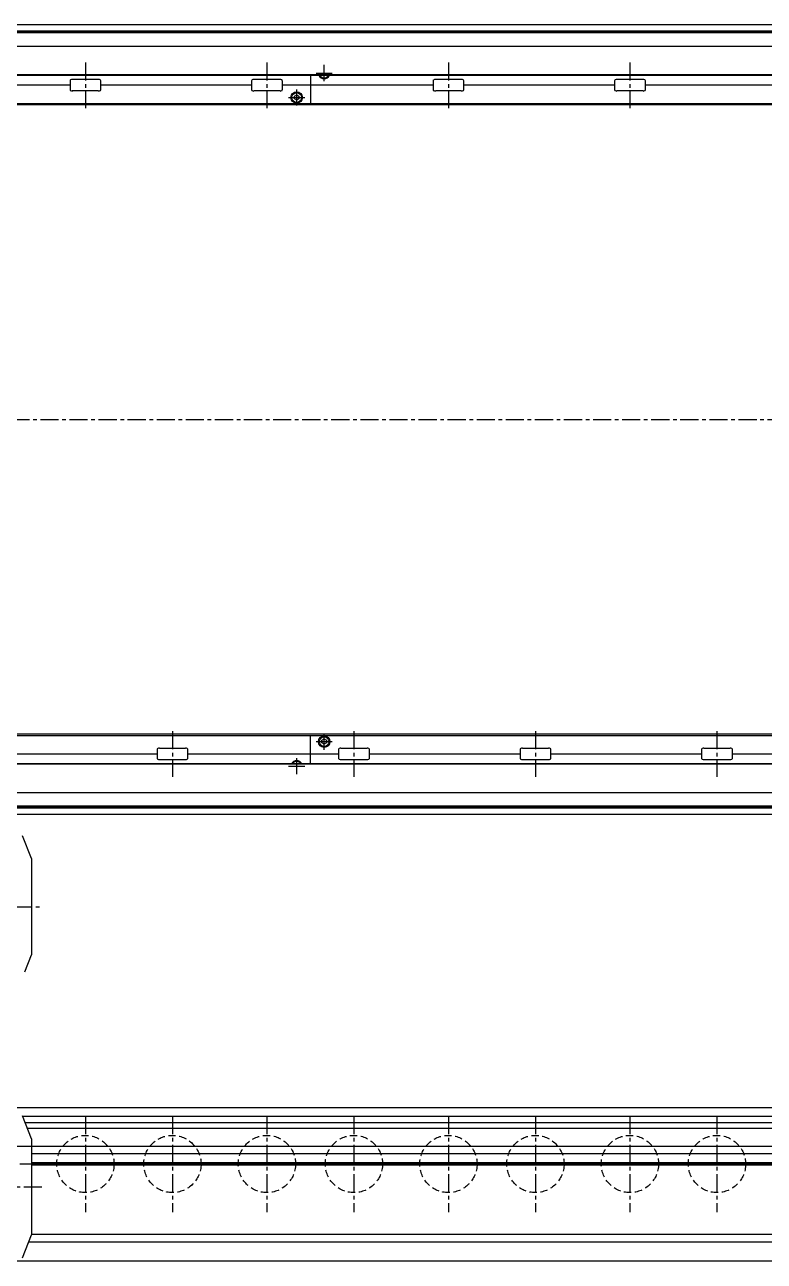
# Model space of a CAD drawing. Extents: x -10 to 5125, y -8 to 1201.
# Drawn here: x 676 to 1322, y 68 to 1148 of the extents above; entities that cross this region are included whole.
import ezdxf

# ---------------------------------------------------------------- set-up
doc = ezdxf.new("R2010")
doc.units = 0
doc.header["$LTSCALE"] = 0.5
doc.linetypes.add('CENTER', pattern=[50.8, 31.75, -6.35, 6.35, -6.35])
doc.linetypes.add('DASHED', pattern=[19.05, 12.7, -6.35])
for name, color, linetype in [('MSM_CENTER', 1, 'CENTER'), ('MSM_CONTINUOUS', 7, 'CONTINUOUS'), ('MSM_DASHED', 4, 'DASHED')]:
    doc.layers.add(name, color=color, linetype=linetype)

msp = doc.modelspace()

# ---------------------------------------------------------------- linework, layer by layer
at = {"layer": 'MSM_CENTER'}
for p, q in [((729.2, 1115.5), (729.2, 1075.5)), ((887.7, 1115.5), (887.7, 1075.5)), ((937.7, 1099.2), (937.7, 1113.3)), ((1046.2, 1115.5), (1046.2, 1075.5)), ((1204.7, 1115.5), (1204.7, 1075.5)), ((930.7, 1106.2), (944.8, 1106.2)), ((913.7, 1077.7), (913.7, 1091.8)), ((906.7, 1084.8), (920.8, 1084.8)), ((359.7, 803.4), (4267.9, 803.4)), ((805.2, 531.3), (805.2, 491.3)), ((963.7, 531.3), (963.7, 491.3)), ((1122.2, 531.3), (1122.2, 491.3)), ((1280.7, 531.3), (1280.7, 491.3)), ((930.7, 522), (944.8, 522)), ((937.7, 515), (937.7, 529.1)), ((906.7, 500.5), (920.8, 500.5)), ((913.7, 493.5), (913.7, 507.5)), ((362.2, 377.8), (692.2, 377.8)), ((729.2, 195), (729.2, 111)), ((805.2, 195), (805.2, 111)), ((887.7, 195), (887.7, 111)), ((963.7, 195), (963.7, 111)), ((1046.2, 195), (1046.2, 111)), ((1122.2, 195), (1122.2, 111)), ((1204.7, 195), (1204.7, 111)), ((1280.7, 195), (1280.7, 111)), ((367.2, 153), (4258.3, 153)), ((472.2, 133), (692.2, 133))]:
    msp.add_line(p, q, dxfattribs=at)
at = {"layer": 'MSM_CONTINUOUS'}
for p, q in [((4257.9, 1148.4), (370.6, 1148.4)), ((4256.2, 1148.3), (372.2, 1148.3)), ((4231.6, 1142.9), (396.9, 1142.9)), ((4231.6, 1141.2), (396.9, 1141.2)), ((4231.5, 1142), (397, 1142)), ((4256.2, 1129.5), (372.2, 1129.5)), ((4256.2, 1104.1), (372.2, 1104.1)), ((4256.2, 1104.5), (422.2, 1104.5)), ((925.7, 1104.1), (925.7, 1079.4)), ((937.7, 1103.9), (937.4, 1104.1)), ((938.1, 1104.1), (937.7, 1103.9)), ((715.8, 1095.5), (584.2, 1095.5)), ((715.8, 1099.5), (715.8, 1091.5)), ((740.7, 1100.5), (717.8, 1100.5)), ((742.7, 1091.5), (742.7, 1099.5)), ((874.3, 1095.5), (742.7, 1095.5)), ((874.3, 1099.5), (874.3, 1091.5)), ((899.2, 1100.5), (876.3, 1100.5)), ((901.2, 1091.5), (901.2, 1099.5)), ((1032.8, 1095.5), (901.2, 1095.5)), ((1032.8, 1099.5), (1032.8, 1091.5)), ((1057.7, 1100.5), (1034.8, 1100.5)), ((1059.7, 1091.5), (1059.7, 1099.5)), ((1191.3, 1095.5), (1059.7, 1095.5)), ((1191.3, 1099.5), (1191.3, 1091.5)), ((1216.2, 1100.5), (1193.3, 1100.5)), ((1218.2, 1091.5), (1218.2, 1099.5)), ((1349.8, 1095.5), (1218.2, 1095.5)), ((740.7, 1090.5), (717.8, 1090.5)), ((899.2, 1090.5), (876.3, 1090.5)), ((911.7, 1085.9), (913.7, 1087.1)), ((911.7, 1083.6), (911.7, 1085.9)), ((913.7, 1082.4), (911.7, 1083.6)), ((913.7, 1087.1), (915.7, 1085.9)), ((915.7, 1083.6), (913.7, 1082.4)), ((915.7, 1085.9), (915.7, 1083.6)), ((1057.7, 1090.5), (1034.8, 1090.5)), ((1216.2, 1090.5), (1193.3, 1090.5)), ((4254.2, 1079.4), (450.2, 1079.4)), ((4257.9, 1078.4), (450.2, 1078.4)), ((4257.9, 528.4), (450.2, 528.4)), ((450.2, 527.4), (4254.2, 527.4)), ((925.7, 502.6), (925.7, 527.4)), ((935.7, 523.2), (937.7, 524.4)), ((935.7, 520.9), (935.7, 523.2)), ((937.7, 519.7), (935.7, 520.9)), ((937.7, 524.4), (939.7, 523.2)), ((939.7, 520.9), (937.7, 519.7)), ((939.7, 523.2), (939.7, 520.9)), ((660.2, 511.3), (791.8, 511.3)), ((791.8, 515.3), (791.8, 507.3)), ((793.8, 516.3), (816.7, 516.3)), ((818.7, 507.3), (818.7, 515.3)), ((818.7, 511.3), (950.3, 511.3)), ((950.3, 515.3), (950.3, 507.3)), ((952.3, 516.3), (975.2, 516.3)), ((977.2, 507.3), (977.2, 515.3)), ((977.2, 511.3), (1108.8, 511.3)), ((1108.8, 515.3), (1108.8, 507.3)), ((1110.8, 516.3), (1133.7, 516.3)), ((1135.7, 507.3), (1135.7, 515.3)), ((1135.7, 511.3), (1267.3, 511.3)), ((1267.3, 515.3), (1267.3, 507.3)), ((1269.3, 516.3), (1292.2, 516.3)), ((1294.2, 507.3), (1294.2, 515.3)), ((1294.2, 511.3), (1425.8, 511.3)), ((4256.2, 502.6), (372.2, 502.6)), ((4256.2, 502.2), (422.2, 502.2)), ((793.8, 506.3), (816.7, 506.3)), ((913.4, 502.6), (913.7, 502.9)), ((913.7, 502.9), (914.1, 502.6)), ((952.3, 506.3), (975.2, 506.3)), ((1110.8, 506.3), (1133.7, 506.3)), ((1269.3, 506.3), (1292.2, 506.3)), ((4256.2, 477.2), (372.2, 477.2)), ((4231.6, 465.6), (396.9, 465.6)), ((4231.5, 464.7), (397, 464.7)), ((4257.9, 458.4), (370.6, 458.4)), ((4256.2, 458.4), (372.2, 458.4)), ((4231.6, 463.9), (396.9, 463.9)), ((682.2, 419.8), (674.2, 439.8)), ((682.2, 419.8), (682.2, 335.8)), ((676.2, 320.8), (682.2, 335.8)), ((4256.2, 202), (372.2, 202)), ((682.2, 175), (674.2, 195)), ((4256.2, 194.6), (674.4, 194.6)), ((4140.2, 189), (676.6, 189)), ((4140.2, 184), (678.6, 184)), ((682.2, 175), (682.2, 91)), ((4040.2, 168.2), (667.2, 168.2)), ((4040.2, 161.8), (682.2, 161.8)), ((4040.2, 153.9), (682.2, 153.9)), ((4040.2, 153), (682.2, 153)), ((4040.2, 152.1), (682.2, 152.1)), ((674.2, 71), (682.2, 91)), ((4040.2, 91.3), (682.2, 91.3)), ((4040.2, 84.8), (679.7, 84.8)), ((4257.9, 68), (472.2, 68))]:
    msp.add_line(p, q, dxfattribs=at)
for centre, radius in [((913.7, 1084.8), 5), ((913.7, 1084.8), 4.25), ((937.7, 522), 5), ((937.7, 522), 4.25)]:
    msp.add_circle(centre, radius, dxfattribs=at)
for centre, radius, start, end in [((937.7, 1106.2), 5, 204.8346, 335.1654), ((937.7, 1106.2), 4.25, 209.6116, 330.3884), ((716.7, 1099.4), 0.882, 115.5328, 172.1027), ((716.7, 1091.6), 0.882, 187.8973, 244.4672), ((717.8, 1097.1), 3.41, 89.6687, 115.2454), ((740.7, 1097.1), 3.41, 64.7546, 90.3313), ((741.8, 1099.4), 0.882, 7.8973, 64.4672), ((741.8, 1091.6), 0.882, 295.5328, 352.1027), ((875.2, 1099.4), 0.882, 115.5328, 172.1027), ((875.2, 1091.6), 0.882, 187.8973, 244.4672), ((876.3, 1097.1), 3.41, 89.6687, 115.2454), ((899.2, 1097.1), 3.41, 64.7546, 90.3313), ((900.3, 1099.4), 0.882, 7.8973, 64.4672), ((900.3, 1091.6), 0.882, 295.5328, 352.1027), ((1033.7, 1099.4), 0.882, 115.5328, 172.1027), ((1033.7, 1091.6), 0.882, 187.8973, 244.4672), ((1034.8, 1097.1), 3.41, 89.6687, 115.2454), ((1057.7, 1097.1), 3.41, 64.7546, 90.3313), ((1058.8, 1099.4), 0.882, 7.8973, 64.4672), ((1058.8, 1091.6), 0.882, 295.5328, 352.1027), ((1192.2, 1099.4), 0.882, 115.5328, 172.1027), ((1192.2, 1091.6), 0.882, 187.8973, 244.4672), ((1193.3, 1097.1), 3.41, 89.6687, 115.2454), ((1216.2, 1097.1), 3.41, 64.7546, 90.3313), ((1217.3, 1099.4), 0.882, 7.8973, 64.4672), ((1217.3, 1091.6), 0.882, 295.5328, 352.1027), ((717.8, 1093.9), 3.41, 244.7546, 270.3313), ((740.7, 1093.9), 3.41, 269.6687, 295.2454), ((876.3, 1093.9), 3.41, 244.7546, 270.3313), ((899.2, 1093.9), 3.41, 269.6687, 295.2454), ((1034.8, 1093.9), 3.41, 244.7546, 270.3313), ((1057.7, 1093.9), 3.41, 269.6687, 295.2454), ((1193.3, 1093.9), 3.41, 244.7546, 270.3313), ((1216.2, 1093.9), 3.41, 269.6687, 295.2454), ((792.7, 515.2), 0.882, 115.5328, 172.1027), ((793.8, 512.9), 3.41, 89.6687, 115.2454), ((816.7, 512.9), 3.41, 64.7546, 90.3313), ((817.8, 515.2), 0.882, 7.8973, 64.4672), ((951.2, 515.2), 0.882, 115.5328, 172.1027), ((952.3, 512.9), 3.41, 89.6687, 115.2454), ((975.2, 512.9), 3.41, 64.7546, 90.3313), ((976.3, 515.2), 0.882, 7.8973, 64.4672), ((1109.7, 515.2), 0.882, 115.5328, 172.1027), ((1110.8, 512.9), 3.41, 89.6687, 115.2454), ((1133.7, 512.9), 3.41, 64.7546, 90.3313), ((1134.8, 515.2), 0.882, 7.8973, 64.4672), ((1268.2, 515.2), 0.882, 115.5328, 172.1027), ((1269.3, 512.9), 3.41, 89.6687, 115.2454), ((1292.2, 512.9), 3.41, 64.7546, 90.3313), ((1293.3, 515.2), 0.882, 7.8973, 64.4672), ((792.7, 507.4), 0.882, 187.8973, 244.4672), ((793.8, 509.7), 3.41, 244.7546, 270.3313), ((816.7, 509.7), 3.41, 269.6687, 295.2454), ((817.8, 507.4), 0.882, 295.5328, 352.1027), ((913.7, 500.5), 5, 24.8346, 155.1654), ((913.7, 500.5), 4.25, 29.6116, 150.3884), ((951.2, 507.4), 0.882, 187.8973, 244.4672), ((952.3, 509.7), 3.41, 244.7546, 270.3313), ((975.2, 509.7), 3.41, 269.6687, 295.2454), ((976.3, 507.4), 0.882, 295.5328, 352.1027), ((1109.7, 507.4), 0.882, 187.8973, 244.4672), ((1110.8, 509.7), 3.41, 244.7546, 270.3313), ((1133.7, 509.7), 3.41, 269.6687, 295.2454), ((1134.8, 507.4), 0.882, 295.5328, 352.1027), ((1268.2, 507.4), 0.882, 187.8973, 244.4672), ((1269.3, 509.7), 3.41, 244.7546, 270.3313), ((1292.2, 509.7), 3.41, 269.6687, 295.2454), ((1293.3, 507.4), 0.882, 295.5328, 352.1027)]:
    msp.add_arc(centre, radius, start, end, dxfattribs=at)
at = {"layer": 'MSM_DASHED'}
for centre in [(729.2, 153), (805.2, 153), (887.7, 153), (963.7, 153), (1046.2, 153), (1122.2, 153), (1204.7, 153), (1280.7, 153)]:
    msp.add_circle(centre, 25, dxfattribs=at)

doc.saveas('drawing.dxf')
